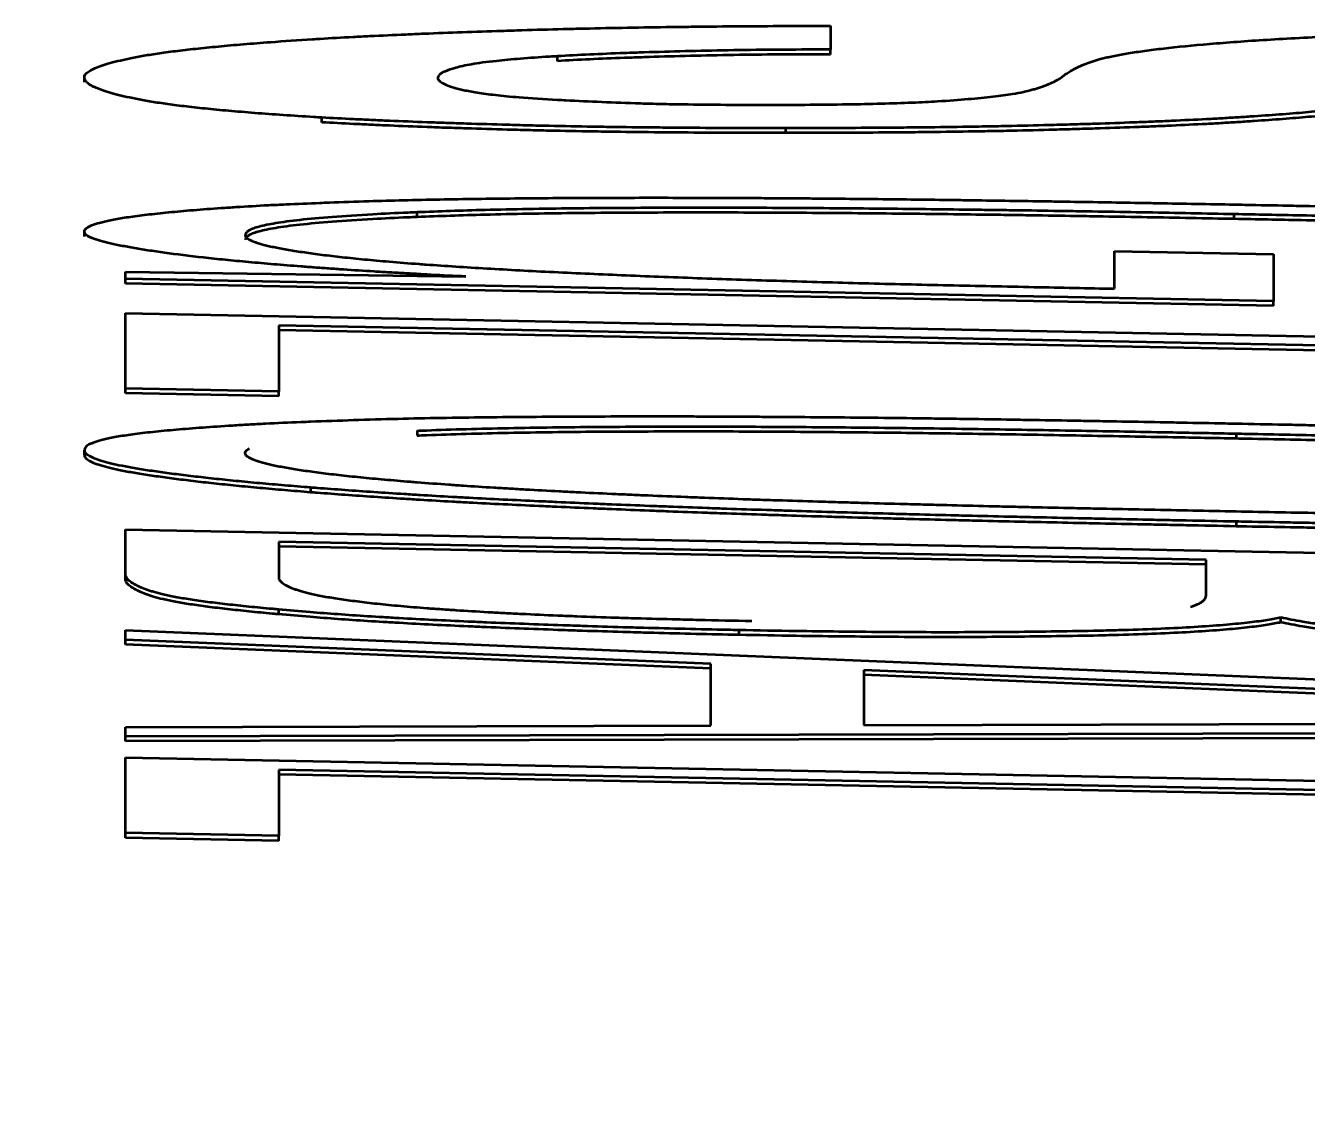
# Model space of a CAD drawing. Header units: millimetres. Extents: x 0 to 420, y 0 to 297.
# Drawn here: x 316.7689 to 317.0373, y 188.5769 to 188.8057 of the extents above; entities that cross this region are included whole.
import ezdxf

# ---------------------------------------------------------------- set-up
doc = ezdxf.new("R2010")
doc.units = ezdxf.units.MM
doc.layers.add('尺寸线层', color=150, linetype='Continuous')
doc.styles.add('SLDTEXTSTYLE2', font='TXT', dxfattribs={"width": 0.7})
doc.dimstyles.new('SLDDIMSTYLE0', dxfattribs={"dimtxt": 3.5, "dimasz": 3.302, "dimexe": 0, "dimexo": 0.0625, "dimgap": 0.875, "dimtad": 1, "dimdec": 1, "dimlfac": 100, "dimrnd": 1e-09, "dimzin": 12, "dimdsep": 46, "dimtxsty": 'SLDTEXTSTYLE2', "dimsah": 1, "dimcen": 0.09, "dimadec": 0, "dimazin": 3, "dimtfac": 1, "dimtdec": 3, "dimtofl": 0, "dimtmove": 0, "dimatfit": 3, "dimfxl": 0, "dimfrac": 2, "dimtolj": 1, "dimtzin": 12, "dimarcsym": 0})

# ---------------------------------------------------------------- blocks, each defined once
blk = doc.blocks.new('_D')
at = {"layer": '尺寸线层'}
for p, q in [((291.94307, 202.64124), (364.68758, 202.64124)), ((363.68758, 202.64124), (363.68758, 128.58016)), ((326.11667, 128.58016), (364.68758, 128.58016))]:
    blk.add_line(p, q, dxfattribs=at)
for points in [[(363.68758, 202.64124), (363.17958, 199.33924), (364.19558, 199.33924)], [(363.68758, 128.58016), (364.19558, 131.88216), (363.17958, 131.88216)]]:
    blk.add_solid(points, dxfattribs=at)
at = {"layer": '尺寸线层', "insert": (359.17585, 158.53763), "char_height": 3.5, "attachment_point": 1, "rotation": 90, "style": 'SLDTEXTSTYLE2'}
blk.add_mtext('7406.11', dxfattribs=at)
blk = doc.blocks.new('_D_6')
at = {"layer": '尺寸线层'}
for p, q in [((91.21537, 164.91724), (91.21537, 234.19224)), ((321.31537, 165.18705), (321.31537, 234.19224)), ((321.31537, 233.19224), (91.21537, 233.19224))]:
    blk.add_line(p, q, dxfattribs=at)
for points in [[(91.21537, 233.19224), (94.51737, 232.68424), (94.51737, 233.70024)], [(321.31537, 233.19224), (318.01337, 233.70024), (318.01337, 232.68424)]]:
    blk.add_solid(points, dxfattribs=at)
at = {"layer": '尺寸线层', "insert": (205.17264, 237.70398), "char_height": 3.5, "attachment_point": 1, "style": 'SLDTEXTSTYLE2'}
blk.add_mtext('23010', dxfattribs=at)
blk = doc.blocks.new('_D_7')
at = {"layer": '尺寸线层'}
for p, q in [((70.59704, 160.40224), (70.59704, 246.19224)), ((332.81559, 175.11669), (332.81559, 246.19224)), ((332.81559, 245.19224), (70.59704, 245.19224))]:
    blk.add_line(p, q, dxfattribs=at)
for points in [[(70.59704, 245.19224), (73.89904, 244.68424), (73.89904, 245.70024)], [(332.81559, 245.19224), (329.51359, 245.70024), (329.51359, 244.68424)]]:
    blk.add_solid(points, dxfattribs=at)
at = {"layer": '尺寸线层', "insert": (202.87576, 249.70398), "char_height": 3.5, "attachment_point": 1, "style": 'SLDTEXTSTYLE2'}
blk.add_mtext('26221.85', dxfattribs=at)

msp = doc.modelspace()

# ---------------------------------------------------------------- linework, layer by layer
at = {"color": 7, "linetype": 'Continuous', "lineweight": 35}
for p, q in [((316.93756, 188.80567), (316.93756, 188.8007)), ((316.88037, 188.7983), (316.88037, 188.7993)), ((316.93756, 188.7997), (316.93756, 188.8007)), ((316.78126, 188.79389), (316.78126, 188.79489)), ((316.83101, 188.78545), (316.83101, 188.78645)), ((316.92816, 188.78422), (316.92816, 188.78322)), ((316.85099, 188.7656), (316.85099, 188.7666)), ((317.02218, 188.7652), (317.02218, 188.7662)), ((316.78126, 188.76151), (316.78126, 188.76251)), ((316.99711, 188.7506), (316.99711, 188.75848)), ((316.99711, 188.75848), (317.0304, 188.75783)), ((317.0304, 188.75783), (317.0304, 188.74797)), ((316.78987, 188.75265), (316.78987, 188.75414)), ((316.78987, 188.75414), (316.86117, 188.75315)), ((317.0304, 188.74797), (316.78987, 188.75265)), ((316.78987, 188.75165), (316.78987, 188.75265)), ((317.0304, 188.74697), (316.78987, 188.75165)), ((317.0304, 188.74697), (317.0304, 188.74797)), ((316.78987, 188.72967), (316.78987, 188.74549)), ((316.78987, 188.74549), (317.25487, 188.73642)), ((317.25487, 188.73447), (316.822, 188.74291)), ((316.822, 188.74291), (316.822, 188.72904)), ((317.25487, 188.73347), (316.822, 188.74191)), ((316.78987, 188.72868), (316.78987, 188.72967)), ((316.822, 188.72904), (316.78987, 188.72967)), ((316.822, 188.72805), (316.822, 188.72904)), ((316.822, 188.72805), (316.78987, 188.72868)), ((316.85099, 188.72083), (316.85099, 188.71983)), ((317.02257, 188.72024), (317.02257, 188.71925)), ((316.78126, 188.71578), (316.78126, 188.71678)), ((316.82866, 188.70899), (316.82866, 188.70799)), ((316.78987, 188.6907), (316.78987, 188.70015)), ((316.78987, 188.70015), (317.25487, 188.69108)), ((317.02257, 188.70186), (317.02257, 188.70086)), ((317.0163, 188.69378), (316.822, 188.69756)), ((316.822, 188.69756), (316.822, 188.69007)), ((317.0163, 188.69278), (316.822, 188.69656)), ((317.0163, 188.68629), (317.0163, 188.69378)), ((316.78987, 188.6897), (316.78987, 188.6907)), ((316.822, 188.68236), (316.822, 188.68336)), ((317.03197, 188.68067), (317.03197, 188.68167)), ((316.78987, 188.67906), (317.25487, 188.65984)), ((316.78987, 188.67701), (316.78987, 188.67906)), ((316.91837, 188.67904), (316.91837, 188.67804)), ((316.91249, 188.672), (316.78987, 188.67701)), ((316.78987, 188.67602), (316.78987, 188.67701)), ((316.91249, 188.671), (316.78987, 188.67602)), ((316.91249, 188.65906), (316.91249, 188.672)), ((317.20747, 188.65982), (316.94461, 188.67065)), ((316.94461, 188.67065), (316.94461, 188.65915)), ((317.18465, 188.65976), (316.94461, 188.66965)), ((316.78987, 188.65874), (316.91249, 188.65906)), ((316.94461, 188.65915), (317.20747, 188.65982)), ((316.78987, 188.65676), (316.78987, 188.65874)), ((317.25487, 188.65793), (316.78987, 188.65676)), ((317.25487, 188.65693), (316.78987, 188.65576)), ((316.78987, 188.65576), (316.78987, 188.65676)), ((316.78987, 188.63655), (316.78987, 188.65237)), ((316.78987, 188.65237), (317.25487, 188.6433)), ((317.25487, 188.64135), (316.822, 188.64979)), ((316.822, 188.64979), (316.822, 188.63592)), ((317.25487, 188.64035), (316.822, 188.64879)), ((316.78987, 188.63555), (316.78987, 188.63655)), ((316.822, 188.63592), (316.78987, 188.63655)), ((316.822, 188.63492), (316.78987, 188.63555)), ((316.822, 188.63492), (316.822, 188.63592))]:
    msp.add_line(p, q, dxfattribs=at)
for points, knots in [([(318.18898, 188.42456), (318.16822, 188.45087), (318.1267, 188.50351), (318.05819, 188.57747), (317.98482, 188.64801), (317.90616, 188.71427), (317.8225, 188.77593), (317.74188, 188.82756), (317.66562, 188.87034), (317.59444, 188.90568), (317.52102, 188.93751), (317.44108, 188.96729), (317.35423, 188.99407), (317.27342, 189.0134), (317.20309, 189.02615), (317.15103, 189.03319), (317.10297, 189.03753), (317.05717, 189.03989), (317.00795, 189.04027), (316.95236, 189.03831), (316.89375, 189.03374), (316.83261, 189.02619), (316.76237, 189.01447), (316.68312, 188.9971), (316.59136, 188.97109), (316.49749, 188.93795), (316.40225, 188.89698), (316.30935, 188.8495), (316.21911, 188.79552), (316.13196, 188.73517), (316.05428, 188.67336), (315.98546, 188.61149), (315.92463, 188.55054), (315.86672, 188.48647), (315.83102, 188.44114), (315.81317, 188.41847)], [0, 0, 0, 0, 0.037076, 0.074178, 0.111254, 0.149298, 0.187371, 0.225414, 0.254221, 0.283027, 0.312058, 0.341089, 0.375033, 0.409126, 0.42813, 0.44737, 0.459881, 0.4728, 0.489334, 0.506308, 0.528019, 0.549767, 0.571508, 0.604738, 0.637971, 0.676326, 0.714713, 0.753071, 0.792511, 0.831982, 0.871424, 0.903443, 0.935463, 0.967732, 1, 1, 1, 1]), ([(316.82905, 188.80288), (316.82959, 188.80291), (316.83233, 188.80308), (316.83634, 188.80331), (316.84232, 188.80361), (316.8473, 188.80384), (316.85375, 188.80411), (316.8604, 188.80437), (316.86729, 188.8046), (316.87434, 188.80482), (316.88009, 188.80499), (316.88747, 188.80516), (316.89502, 188.80532), (316.90275, 188.80544), (316.91058, 188.80553), (316.91846, 188.80561), (316.928, 188.80566), (316.93437, 188.80567), (316.93756, 188.80567)], [0, 0, 0, 0, 0.0196165, 0.0981215, 0.1373581, 0.2158594, 0.2550955, 0.3335918, 0.4120846, 0.4513195, 0.5298184, 0.5690569, 0.6475755, 0.7260919, 0.7653299, 0.8438406, 0.9217629, 1, 1, 1, 1]), ([(316.99241, 188.7982), (316.99254, 188.79824), (316.99319, 188.79847), (316.9943, 188.79879), (316.99582, 188.79914), (316.99751, 188.7995), (316.99994, 188.79994), (317.00338, 188.80045), (317.00864, 188.80112), (317.01507, 188.80176), (317.02269, 188.80236), (317.02896, 188.80278), (317.03576, 188.80317), (317.04558, 188.80364), (317.05505, 188.80399), (317.06358, 188.80425), (317.06792, 188.80437), (317.07379, 188.80451), (317.07983, 188.80464), (317.08598, 188.80474), (317.09221, 188.80483), (317.09851, 188.80489), (317.10618, 188.80495), (317.11364, 188.80499), (317.11952, 188.80499), (317.12246, 188.80499)], [0, 0, 0, 0, 0.012435, 0.06219, 0.087062, 0.111933, 0.161691, 0.21145, 0.26121, 0.360933, 0.410706, 0.460479, 0.510255, 0.560037, 0.659842, 0.684716, 0.709589, 0.734462, 0.784249, 0.809123, 0.833997, 0.883771, 0.908644, 0.954249, 1, 1, 1, 1]), ([(316.78126, 188.79489), (316.78126, 188.79494), (316.78127, 188.79517), (316.78148, 188.79558), (316.78211, 188.79613), (316.7831, 188.79668), (316.78445, 188.79722), (316.78615, 188.79777), (316.78819, 188.79831), (316.79058, 188.79884), (316.79328, 188.79937), (316.79651, 188.79989), (316.80026, 188.8004), (316.80453, 188.80089), (316.80929, 188.80137), (316.81453, 188.80184), (316.82098, 188.80234), (316.82606, 188.80268), (316.82905, 188.80288)], [0, 0, 0, 0, 0.015948, 0.079751, 0.143554, 0.207357, 0.27116, 0.334962, 0.398765, 0.462567, 0.526371, 0.590189, 0.654008, 0.717827, 0.781646, 0.845464, 0.909281, 1, 1, 1, 1]), ([(316.88037, 188.7993), (316.87981, 188.79927), (316.87704, 188.7991), (316.87249, 188.79878), (316.86677, 188.79825), (316.86201, 188.79761), (316.85894, 188.79687), (316.85706, 188.79625), (316.85565, 188.79557), (316.85544, 188.79513), (316.8553, 188.79482)], [0, 0, 0, 0, 0.02859, 0.143151, 0.257729, 0.414989, 0.57205, 0.728827, 0.807181, 1, 1, 1, 1]), ([(316.93756, 188.8007), (316.93676, 188.8007), (316.93276, 188.80069), (316.92555, 188.80066), (316.91612, 188.80054), (316.90705, 188.80035), (316.8999, 188.80014), (316.89323, 188.79991), (316.88698, 188.79966), (316.88258, 188.79942), (316.88037, 188.7993)], [0, 0, 0, 0, 0.0376553, 0.188527, 0.3394486, 0.4903959, 0.6412227, 0.7165514, 0.8574674, 1, 1, 1, 1]), ([(316.93756, 188.7997), (316.93676, 188.7997), (316.93276, 188.79969), (316.92555, 188.79966), (316.91612, 188.79954), (316.90705, 188.79935), (316.8999, 188.79914), (316.89323, 188.79891), (316.88698, 188.79866), (316.88258, 188.79842), (316.88037, 188.7983)], [0, 0, 0, 0, 0.037655, 0.188527, 0.339449, 0.490396, 0.641223, 0.716551, 0.857467, 1, 1, 1, 1]), ([(316.97987, 188.7923), (316.98002, 188.79235), (316.9808, 188.79257), (316.98177, 188.79289), (316.98276, 188.79325), (316.98367, 188.79362), (316.98447, 188.79398), (316.98516, 188.79435), (316.98578, 188.79471), (316.9863, 188.79508), (316.98685, 188.79554), (316.98737, 188.7959), (316.98797, 188.79627), (316.98861, 188.79664), (316.98935, 188.797), (316.99018, 188.79737), (316.99108, 188.79773), (316.99187, 188.79801), (316.99241, 188.7982)], [0, 0, 0, 0, 0.023198, 0.115999, 0.162396, 0.208793, 0.301591, 0.347987, 0.394384, 0.48718, 0.533576, 0.62637, 0.672766, 0.719163, 0.811958, 0.858355, 0.904751, 1, 1, 1, 1]), ([(316.83101, 188.78645), (316.83045, 188.78648), (316.82765, 188.78665), (316.82285, 188.78696), (316.8169, 188.78739), (316.81145, 188.78785), (316.80651, 188.78832), (316.8021, 188.78881), (316.79821, 188.78931), (316.79483, 188.78983), (316.79198, 188.79036), (316.78948, 188.79089), (316.78732, 188.79143), (316.78489, 188.79215), (316.78312, 188.79288), (316.782, 188.79361), (316.78139, 188.79422), (316.7813, 188.79465), (316.78126, 188.79489)], [0, 0, 0, 0, 0.015086, 0.075456, 0.135827, 0.196199, 0.256569, 0.316939, 0.377306, 0.437671, 0.498032, 0.558383, 0.618733, 0.679083, 0.799836, 0.860185, 0.920533, 1, 1, 1, 1]), ([(316.8553, 188.79482), (316.8553, 188.79478), (316.85531, 188.79464), (316.85544, 188.79432), (316.85592, 188.79386), (316.85734, 188.79313), (316.85975, 188.7924), (316.86339, 188.79169), (316.86723, 188.79119), (316.87255, 188.79066), (316.87756, 188.79036), (316.88037, 188.79019)], [0, 0, 0, 0, 0.027678, 0.083038, 0.193783, 0.304532, 0.526297, 0.637129, 0.748038, 0.859017, 1, 1, 1, 1]), ([(316.92503, 188.78913), (316.92583, 188.78913), (316.92823, 188.78913), (316.93366, 188.78915), (316.94315, 188.78925), (316.95281, 188.7895), (316.96102, 188.78991), (316.96658, 188.79034), (316.97181, 188.79085), (316.97674, 188.7915), (316.97868, 188.792), (316.97987, 188.7923)], [0, 0, 0, 0, 0.028052, 0.084182, 0.19061, 0.364771, 0.44734, 0.56884, 0.689869, 0.81089, 1, 1, 1, 1]), ([(317.06253, 188.79158), (317.06241, 188.79154), (317.0618, 188.79131), (317.06078, 188.79099), (317.0594, 188.79063), (317.05786, 188.79028), (317.0561, 188.78992), (317.05411, 188.78957), (317.05197, 188.78923), (317.0496, 188.78888), (317.04699, 188.78855), (317.0442, 188.78822), (317.04114, 188.78789), (317.03779, 188.78758), (317.03514, 188.78735), (317.03142, 188.78705), (317.02743, 188.78676), (317.02317, 188.78649), (317.01985, 188.78629), (317.01524, 188.78603), (317.01035, 188.7858), (317.00522, 188.78558), (316.99994, 188.78537), (316.99446, 188.78518), (316.9888, 188.785), (316.98303, 188.78484), (316.97712, 188.7847), (316.97107, 188.78458), (316.96493, 188.78448), (316.95869, 188.78439), (316.95081, 188.78431), (316.94445, 188.78427), (316.93637, 188.78423), (316.93146, 188.78423), (316.92816, 188.78422)], [0, 0, 0, 0, 0.011743, 0.058728, 0.082215, 0.105703, 0.152689, 0.176177, 0.199665, 0.246652, 0.27014, 0.293629, 0.340627, 0.364116, 0.387606, 0.411095, 0.458097, 0.481587, 0.505077, 0.528568, 0.57558, 0.599071, 0.622562, 0.669569, 0.693059, 0.716549, 0.763555, 0.787046, 0.810537, 0.857544, 0.881034, 0.928033, 0.951522, 1, 1, 1, 1]), ([(317.06253, 188.79058), (317.06241, 188.79054), (317.0618, 188.79031), (317.06078, 188.78999), (317.0594, 188.78964), (317.05786, 188.78928), (317.0561, 188.78892), (317.05411, 188.78857), (317.05197, 188.78823), (317.0496, 188.78789), (317.04699, 188.78755), (317.0442, 188.78722), (317.04114, 188.7869), (317.03779, 188.78658), (317.03514, 188.78635), (317.03142, 188.78605), (317.02743, 188.78577), (317.02317, 188.78549), (317.01985, 188.78529), (317.01524, 188.78504), (317.01035, 188.7848), (317.00522, 188.78458), (316.99994, 188.78437), (316.99446, 188.78418), (316.9888, 188.78401), (316.98303, 188.78385), (316.97712, 188.7837), (316.97107, 188.78358), (316.96493, 188.78348), (316.95869, 188.78339), (316.95081, 188.78331), (316.94445, 188.78327), (316.93637, 188.78323), (316.93146, 188.78323), (316.92816, 188.78322)], [0, 0, 0, 0, 0.011743, 0.058728, 0.082215, 0.105703, 0.152689, 0.176177, 0.199665, 0.246652, 0.27014, 0.293629, 0.340627, 0.364116, 0.387606, 0.411095, 0.458097, 0.481587, 0.505077, 0.528568, 0.57558, 0.599071, 0.622562, 0.669569, 0.693059, 0.716549, 0.763555, 0.787046, 0.810537, 0.857544, 0.881034, 0.928033, 0.951522, 1, 1, 1, 1]), ([(316.88037, 188.79019), (316.88096, 188.79016), (316.88394, 188.79), (316.88961, 188.78975), (316.89631, 188.78949), (316.90204, 188.78932), (316.90804, 188.78922), (316.91574, 188.78914), (316.92191, 188.78913), (316.92503, 188.78913)], [0, 0, 0, 0, 0.048241, 0.241394, 0.434593, 0.531281, 0.627949, 0.812216, 1, 1, 1, 1]), ([(316.92816, 188.78422), (316.92736, 188.78422), (316.92336, 188.78422), (316.91616, 188.78424), (316.90819, 188.78428), (316.90027, 188.78435), (316.89398, 188.78442), (316.88623, 188.78454), (316.88014, 188.78465), (316.8742, 188.78479), (316.86839, 188.78495), (316.8627, 188.78512), (316.85715, 188.7853), (316.8517, 188.78549), (316.84642, 188.7857), (316.84135, 188.78593), (316.83655, 188.78615), (316.83319, 188.78633), (316.83101, 188.78645)], [0, 0, 0, 0, 0.022337, 0.111716, 0.201104, 0.245784, 0.335189, 0.379871, 0.469299, 0.513985, 0.558669, 0.648054, 0.692733, 0.737413, 0.826809, 0.871489, 0.91617, 1, 1, 1, 1]), ([(316.92816, 188.78322), (316.92736, 188.78322), (316.92336, 188.78323), (316.91616, 188.78324), (316.90819, 188.78329), (316.90027, 188.78335), (316.89398, 188.78342), (316.88623, 188.78354), (316.88014, 188.78366), (316.8742, 188.78379), (316.86839, 188.78395), (316.8627, 188.78412), (316.85715, 188.7843), (316.8517, 188.78449), (316.84642, 188.7847), (316.84135, 188.78493), (316.83655, 188.78515), (316.83319, 188.78533), (316.83101, 188.78545)], [0, 0, 0, 0, 0.0223372, 0.1117162, 0.2011041, 0.2457838, 0.3351891, 0.3798715, 0.4692993, 0.5139846, 0.5586685, 0.6480545, 0.6927334, 0.7374127, 0.826809, 0.8714891, 0.9161695, 1, 1, 1, 1]), ([(316.83062, 188.76858), (316.83127, 188.76861), (316.83457, 188.76874), (316.84266, 188.76902), (316.85557, 188.76934), (316.86873, 188.76952), (316.8794, 188.7696), (316.88743, 188.76965), (316.89549, 188.76967), (316.90356, 188.76967), (316.91162, 188.76966), (316.91832, 188.76963), (316.92501, 188.76959), (316.93034, 188.76955), (316.937, 188.7695), (316.94231, 188.76945), (316.94892, 188.76938), (316.95552, 188.76931), (316.96208, 188.76922), (316.96862, 188.76913), (316.97513, 188.76904), (316.98162, 188.76894), (316.98811, 188.76884), (316.99457, 188.76873), (317.00102, 188.76862), (317.00756, 188.76851), (317.01419, 188.76839), (317.01952, 188.76829), (317.02218, 188.76825)], [0, 0, 0, 0, 0.012107, 0.060589, 0.14222, 0.223822, 0.264507, 0.30519, 0.345872, 0.386553, 0.427234, 0.467913, 0.48825, 0.528925, 0.549262, 0.589937, 0.610273, 0.650948, 0.691623, 0.711959, 0.752633, 0.793305, 0.813641, 0.854314, 0.894986, 0.915322, 0.957659, 1, 1, 1, 1]), ([(316.78126, 188.76251), (316.78126, 188.76255), (316.78127, 188.76278), (316.78155, 188.7632), (316.78243, 188.76375), (316.78389, 188.76429), (316.78598, 188.76483), (316.78829, 188.76527), (316.79105, 188.7657), (316.79363, 188.76604), (316.79732, 188.76645), (316.80054, 188.76677), (316.80497, 188.76715), (316.80884, 188.76744), (316.81409, 188.76779), (316.81865, 188.76805), (316.82451, 188.76834), (316.82822, 188.76849), (316.83062, 188.76858)], [0, 0, 0, 0, 0.019737, 0.098711, 0.177691, 0.256677, 0.335672, 0.414676, 0.454158, 0.533175, 0.572656, 0.651654, 0.691136, 0.770155, 0.80964, 0.888684, 0.928171, 1, 1, 1, 1]), ([(316.85099, 188.7666), (316.85034, 188.76658), (316.84709, 188.76644), (316.84075, 188.76613), (316.83292, 188.76562), (316.82611, 188.76499), (316.82192, 188.76442), (316.81938, 188.76395), (316.81785, 188.76359), (316.81668, 188.76323), (316.81583, 188.76286), (316.81511, 188.7624), (316.81501, 188.76207), (316.81495, 188.76185)], [0, 0, 0, 0, 0.025563, 0.127988, 0.265169, 0.402324, 0.539395, 0.607781, 0.676161, 0.744537, 0.812908, 0.881275, 1, 1, 1, 1]), ([(317.02218, 188.7662), (317.02142, 188.76621), (317.01765, 188.76629), (317.00778, 188.76648), (316.99707, 188.76667), (316.98629, 188.76684), (316.98011, 188.76694), (316.9739, 188.76703), (316.96768, 188.76711), (316.95986, 188.76721), (316.94728, 188.76735), (316.9346, 188.76745), (316.92184, 188.76752), (316.91224, 188.76754), (316.90263, 188.76753), (316.89305, 188.76748), (316.88352, 188.76741), (316.87418, 188.76727), (316.86296, 188.76704), (316.85562, 188.76677), (316.85099, 188.7666)], [0, 0, 0, 0, 0.0135377, 0.0676911, 0.1760102, 0.2030859, 0.2572385, 0.2843143, 0.3113903, 0.3655465, 0.4197029, 0.5280527, 0.5822185, 0.6363883, 0.6905613, 0.7447377, 0.7989222, 0.8531503, 0.9073933, 1, 1, 1, 1]), ([(317.02218, 188.7652), (317.02142, 188.76521), (317.01765, 188.76529), (317.00778, 188.76548), (316.99707, 188.76567), (316.98629, 188.76584), (316.98011, 188.76594), (316.9739, 188.76603), (316.96768, 188.76611), (316.95986, 188.76621), (316.94728, 188.76635), (316.9346, 188.76645), (316.92184, 188.76652), (316.91224, 188.76654), (316.90263, 188.76653), (316.89305, 188.76649), (316.88352, 188.76641), (316.87418, 188.76628), (316.86296, 188.76604), (316.85562, 188.76577), (316.85099, 188.7656)], [0, 0, 0, 0, 0.013538, 0.067691, 0.17601, 0.203086, 0.257238, 0.284314, 0.31139, 0.365546, 0.419703, 0.528053, 0.582218, 0.636388, 0.690561, 0.744738, 0.798922, 0.85315, 0.907393, 1, 1, 1, 1]), ([(317.02218, 188.76825), (317.02293, 188.76823), (317.02671, 188.76815), (317.03198, 188.76805), (317.03949, 188.76789), (317.04547, 188.76776), (317.05144, 188.76762), (317.0574, 188.76749), (317.06334, 188.76735), (317.07074, 188.76718), (317.07665, 188.76704), (317.08396, 188.76685), (317.08977, 188.7667), (317.09695, 188.76649), (317.10265, 188.76633), (317.1097, 188.76611), (317.11528, 188.76593), (317.1222, 188.7657), (317.12767, 188.76551), (317.13442, 188.76526), (317.13976, 188.76506), (317.14634, 188.7648), (317.15154, 188.76458), (317.15794, 188.7643), (317.16298, 188.76408), (317.16919, 188.76379), (317.17408, 188.76355), (317.18003, 188.76324), (317.18583, 188.76293), (317.19142, 188.7626), (317.19686, 188.76226), (317.20108, 188.76198), (317.20686, 188.76159), (317.2104, 188.76132), (317.21296, 188.76113)], [0, 0, 0, 0, 0.01039, 0.051949, 0.072729, 0.114288, 0.135067, 0.155847, 0.197406, 0.218186, 0.259746, 0.280525, 0.322087, 0.342867, 0.384429, 0.405209, 0.446771, 0.46755, 0.509112, 0.529892, 0.571454, 0.592234, 0.633797, 0.654576, 0.696139, 0.716918, 0.758482, 0.779262, 0.820828, 0.862394, 0.883174, 0.924739, 0.945519, 1, 1, 1, 1]), ([(316.85099, 188.7656), (316.85034, 188.76558), (316.84709, 188.76544), (316.84075, 188.76513), (316.83292, 188.76462), (316.82611, 188.76399), (316.82192, 188.76342), (316.81938, 188.76295), (316.81785, 188.76259), (316.81668, 188.76223), (316.81583, 188.76186), (316.81511, 188.76141), (316.81501, 188.76107), (316.81495, 188.76086)], [0, 0, 0, 0, 0.025563, 0.127988, 0.265169, 0.402324, 0.539395, 0.607781, 0.676161, 0.744537, 0.812908, 0.881275, 1, 1, 1, 1]), ([(317.1918, 188.75999), (317.19134, 188.76002), (317.189, 188.76021), (317.18558, 188.76047), (317.18049, 188.76082), (317.17624, 188.76109), (317.17182, 188.76136), (317.16729, 188.76162), (317.16259, 188.76187), (317.15775, 188.76211), (317.1528, 188.76234), (317.14777, 188.76257), (317.14137, 188.76285), (317.13617, 188.76306), (317.13088, 188.76327), (317.12554, 188.76347), (317.12013, 188.76367), (317.11464, 188.76386), (317.1091, 188.76404), (317.1035, 188.76422), (317.09786, 188.76439), (317.09218, 188.76456), (317.08645, 188.76473), (317.08067, 188.76488), (317.07485, 188.76504), (317.06898, 188.76519), (317.06307, 188.76533), (317.05715, 188.76547), (317.05119, 188.7656), (317.04372, 188.76576), (317.03458, 188.76596), (317.02686, 188.76611), (317.02218, 188.7662)], [0, 0, 0, 0, 0.01174, 0.05871, 0.08219, 0.129161, 0.152641, 0.176122, 0.223093, 0.246573, 0.270054, 0.317016, 0.340495, 0.387458, 0.410937, 0.434417, 0.48138, 0.504859, 0.528338, 0.575299, 0.598778, 0.622257, 0.669218, 0.692697, 0.716176, 0.763137, 0.786616, 0.810095, 0.857054, 0.880533, 0.927492, 1, 1, 1, 1]), ([(317.1918, 188.75899), (317.19134, 188.75903), (317.189, 188.75921), (317.18558, 188.75947), (317.18049, 188.75982), (317.17624, 188.7601), (317.17182, 188.76036), (317.16729, 188.76062), (317.16259, 188.76087), (317.15775, 188.76111), (317.1528, 188.76135), (317.14777, 188.76157), (317.14137, 188.76185), (317.13617, 188.76206), (317.13088, 188.76227), (317.12554, 188.76247), (317.12013, 188.76267), (317.11464, 188.76286), (317.1091, 188.76304), (317.1035, 188.76322), (317.09786, 188.7634), (317.09218, 188.76356), (317.08645, 188.76373), (317.08067, 188.76389), (317.07485, 188.76404), (317.06898, 188.76419), (317.06307, 188.76433), (317.05715, 188.76447), (317.05119, 188.7646), (317.04372, 188.76477), (317.03458, 188.76496), (317.02686, 188.76511), (317.02218, 188.7652)], [0, 0, 0, 0, 0.01174, 0.05871, 0.08219, 0.129161, 0.152641, 0.176122, 0.223093, 0.246573, 0.270054, 0.317016, 0.340495, 0.387458, 0.410937, 0.434417, 0.48138, 0.504859, 0.528338, 0.575299, 0.598778, 0.622257, 0.669218, 0.692697, 0.716176, 0.763137, 0.786616, 0.810095, 0.857054, 0.880533, 0.927492, 1, 1, 1, 1]), ([(316.86117, 188.75315), (316.86056, 188.75317), (316.85749, 188.75332), (316.85331, 188.75354), (316.84868, 188.75379), (316.84528, 188.75399), (316.84085, 188.75425), (316.83658, 188.75452), (316.83248, 188.75481), (316.82948, 188.75502), (316.8256, 188.75532), (316.82188, 188.75561), (316.81832, 188.75592), (316.81486, 188.75623), (316.81076, 188.75662), (316.80465, 188.75727), (316.79927, 188.75794), (316.79453, 188.75862), (316.79134, 188.75914), (316.78852, 188.75967), (316.78606, 188.7602), (316.78367, 188.76085), (316.78169, 188.76162), (316.7814, 188.76221), (316.78126, 188.76251)], [0, 0, 0, 0, 0.012843, 0.064227, 0.089914, 0.115601, 0.141289, 0.192673, 0.21836, 0.244048, 0.269735, 0.321117, 0.346804, 0.372491, 0.423873, 0.475255, 0.578082, 0.629463, 0.680844, 0.732226, 0.783608, 0.834996, 0.917159, 1, 1, 1, 1]), ([(316.81495, 188.76185), (316.81495, 188.76181), (316.81497, 188.76158), (316.81523, 188.76126), (316.81593, 188.7608), (316.81678, 188.76043), (316.81818, 188.75998), (316.81956, 188.75962), (316.82161, 188.75918), (316.8235, 188.75883), (316.82616, 188.75839), (316.8285, 188.75805), (316.83171, 188.75763), (316.83451, 188.7573), (316.83831, 188.75689), (316.84159, 188.75658), (316.84616, 188.75618), (316.84925, 188.75594), (316.85138, 188.75578)], [0, 0, 0, 0, 0.021083, 0.10545, 0.147619, 0.231985, 0.274155, 0.358518, 0.400687, 0.485046, 0.527214, 0.61157, 0.653739, 0.7381, 0.780269, 0.864634, 0.906804, 1, 1, 1, 1]), ([(316.85138, 188.75578), (316.85187, 188.75574), (316.85436, 188.75556), (316.86108, 188.75511), (316.87002, 188.75458), (316.8796, 188.75409), (316.88708, 188.75374), (316.89731, 188.7533), (316.90792, 188.75289), (316.9189, 188.75251), (316.9273, 188.75224), (316.93585, 188.75199), (316.94454, 188.75175), (316.95335, 188.75153), (316.9623, 188.75133), (316.97127, 188.75114), (316.98285, 188.75089), (316.99149, 188.75072), (316.99711, 188.7506)], [0, 0, 0, 0, 0.0138, 0.069012, 0.179533, 0.234747, 0.289959, 0.345165, 0.455626, 0.510834, 0.56604, 0.621245, 0.676451, 0.731656, 0.78686, 0.842059, 0.897258, 1, 1, 1, 1]), ([(317.02257, 188.72227), (317.02181, 188.72228), (317.01804, 188.72236), (317.01273, 188.72246), (317.00513, 188.72261), (316.99902, 188.72272), (316.9929, 188.72282), (316.98677, 188.72293), (316.98062, 188.72303), (316.97292, 188.72316), (316.96674, 188.72325), (316.96052, 188.72334), (316.95428, 188.72342), (316.94801, 188.7235), (316.94014, 188.72358), (316.93382, 188.72363), (316.92747, 188.72368), (316.92111, 188.72372), (316.91473, 188.72376), (316.90834, 188.72378), (316.90354, 188.72379), (316.89714, 188.72379), (316.89074, 188.72378), (316.88275, 188.72375), (316.87479, 188.7237), (316.86528, 188.72362), (316.85597, 188.72348), (316.8433, 188.72322), (316.83461, 188.72291), (316.82866, 188.7227)], [0, 0, 0, 0, 0.01194, 0.059699, 0.083579, 0.131338, 0.155218, 0.179097, 0.226856, 0.250736, 0.298496, 0.322376, 0.346256, 0.39402, 0.4179, 0.465665, 0.489545, 0.513425, 0.561193, 0.585073, 0.608954, 0.632835, 0.680607, 0.704488, 0.752263, 0.800046, 0.847859, 0.895677, 1, 1, 1, 1]), ([(316.82866, 188.7227), (316.828, 188.72267), (316.82471, 188.72254), (316.82034, 188.72234), (316.81564, 188.72209), (316.81115, 188.72182), (316.807, 188.72154), (316.80222, 188.72117), (316.79874, 188.72087), (316.79478, 188.72047), (316.79193, 188.72014), (316.78896, 188.71971), (316.78698, 188.71936), (316.78497, 188.71891), (316.7834, 188.71846), (316.78213, 188.71791), (316.78138, 188.71735), (316.7813, 188.71697), (316.78126, 188.71678)], [0, 0, 0, 0, 0.020298, 0.101583, 0.142188, 0.182793, 0.264066, 0.304669, 0.385924, 0.426525, 0.50779, 0.548395, 0.629659, 0.670261, 0.7515, 0.832726, 0.916247, 1, 1, 1, 1]), ([(316.85099, 188.72083), (316.85164, 188.72086), (316.85492, 188.72099), (316.86118, 188.7212), (316.87004, 188.72141), (316.88232, 188.72162), (316.89504, 188.7217), (316.9077, 188.72172), (316.91718, 188.72171), (316.92663, 188.72166), (316.93917, 188.72157), (316.95162, 188.72144), (316.96394, 188.72128), (316.97312, 188.72114), (316.98523, 188.72094), (316.9973, 188.72072), (317.01075, 188.72047), (317.01816, 188.72033), (317.02257, 188.72024)], [0, 0, 0, 0, 0.013485, 0.067519, 0.121555, 0.175583, 0.282553, 0.335815, 0.389075, 0.442333, 0.495588, 0.602123, 0.65537, 0.708617, 0.761862, 0.868345, 0.921586, 1, 1, 1, 1]), ([(317.21609, 188.71514), (317.21562, 188.71517), (317.21328, 188.71536), (317.20893, 188.71569), (317.20285, 188.71612), (317.19755, 188.71646), (317.19208, 188.7168), (317.18756, 188.71706), (317.18174, 188.71737), (317.17575, 188.71768), (317.16955, 188.71797), (317.16327, 188.71825), (317.15816, 188.71847), (317.15169, 188.71874), (317.14644, 188.71895), (317.13978, 188.71921), (317.13438, 188.71941), (317.12754, 188.71965), (317.122, 188.71983), (317.11501, 188.72005), (317.10936, 188.72023), (317.10223, 188.72044), (317.09648, 188.7206), (317.08923, 188.72079), (317.08338, 188.72094), (317.07601, 188.72112), (317.07007, 188.72126), (317.06263, 188.72142), (317.05666, 188.72156), (317.04918, 188.72172), (317.04318, 188.72185), (317.03717, 188.72197), (317.03081, 188.72211), (317.02593, 188.7222), (317.02257, 188.72227)], [0, 0, 0, 0, 0.010261, 0.051312, 0.092363, 0.133414, 0.153937, 0.194989, 0.215512, 0.256565, 0.297615, 0.318137, 0.359184, 0.379707, 0.420754, 0.441277, 0.482325, 0.502847, 0.543895, 0.564417, 0.605463, 0.625986, 0.667033, 0.687555, 0.728602, 0.749124, 0.79017, 0.810692, 0.851736, 0.872258, 0.913302, 0.933824, 0.954346, 1, 1, 1, 1]), ([(316.85099, 188.71983), (316.85164, 188.71986), (316.85492, 188.71999), (316.86118, 188.7202), (316.87004, 188.72042), (316.88232, 188.72062), (316.89504, 188.7207), (316.9077, 188.72072), (316.91718, 188.72071), (316.92663, 188.72067), (316.93917, 188.72057), (316.95162, 188.72044), (316.96394, 188.72028), (316.97312, 188.72014), (316.98523, 188.71994), (316.9973, 188.71972), (317.01075, 188.71947), (317.01816, 188.71933), (317.02257, 188.71925)], [0, 0, 0, 0, 0.013485, 0.067519, 0.121555, 0.175583, 0.282553, 0.335815, 0.389075, 0.442333, 0.495588, 0.602123, 0.65537, 0.708617, 0.761862, 0.868345, 0.921586, 1, 1, 1, 1]), ([(317.02257, 188.72024), (317.02333, 188.72023), (317.0271, 188.72015), (317.03389, 188.72002), (317.04141, 188.71986), (317.04742, 188.71973), (317.05191, 188.71964), (317.0579, 188.71951), (317.06388, 188.71937), (317.06985, 188.71924), (317.07578, 188.7191), (317.08166, 188.71896), (317.0875, 188.71881), (317.09331, 188.71865), (317.09907, 188.71849), (317.10479, 188.71833), (317.11047, 188.71816), (317.1161, 188.71798), (317.12164, 188.7178), (317.12713, 188.71761), (317.13253, 188.71741), (317.13918, 188.71716), (317.1444, 188.71694), (317.14954, 188.71673), (317.15461, 188.7165), (317.15959, 188.71627), (317.16561, 188.71597), (317.17027, 188.71571), (317.17477, 188.71545), (317.17916, 188.71519), (317.18338, 188.71491), (317.18864, 188.71454), (317.19168, 188.71431), (317.19376, 188.71415)], [0, 0, 0, 0, 0.011715, 0.058574, 0.105433, 0.128862, 0.152291, 0.175721, 0.22258, 0.246009, 0.269439, 0.316301, 0.339731, 0.36316, 0.410022, 0.433452, 0.456882, 0.503744, 0.527175, 0.550605, 0.59747, 0.6209, 0.667765, 0.691195, 0.714625, 0.761492, 0.784924, 0.831796, 0.855227, 0.878658, 0.925529, 0.94896, 1, 1, 1, 1]), ([(317.02257, 188.71925), (317.02333, 188.71923), (317.0271, 188.71916), (317.03389, 188.71902), (317.04141, 188.71886), (317.04742, 188.71873), (317.05191, 188.71864), (317.0579, 188.71851), (317.06388, 188.71838), (317.06985, 188.71824), (317.07578, 188.7181), (317.08166, 188.71796), (317.0875, 188.71781), (317.09331, 188.71766), (317.09907, 188.7175), (317.10479, 188.71733), (317.11047, 188.71716), (317.1161, 188.71699), (317.12164, 188.7168), (317.12713, 188.71661), (317.13253, 188.71642), (317.13918, 188.71616), (317.1444, 188.71595), (317.14954, 188.71573), (317.15461, 188.7155), (317.15959, 188.71527), (317.16561, 188.71497), (317.17027, 188.71472), (317.17477, 188.71445), (317.17916, 188.71419), (317.18338, 188.71391), (317.18864, 188.71354), (317.19168, 188.71331), (317.19376, 188.71315)], [0, 0, 0, 0, 0.011715, 0.058574, 0.105433, 0.128862, 0.152291, 0.175721, 0.22258, 0.246009, 0.269439, 0.316301, 0.339731, 0.36316, 0.410022, 0.433452, 0.456882, 0.503744, 0.527175, 0.550605, 0.59747, 0.6209, 0.667765, 0.691195, 0.714625, 0.761492, 0.784924, 0.831796, 0.855227, 0.878658, 0.925529, 0.94896, 1, 1, 1, 1]), ([(316.78126, 188.71678), (316.78126, 188.71673), (316.78127, 188.7165), (316.78152, 188.71609), (316.78227, 188.71554), (316.78347, 188.71499), (316.78511, 188.71445), (316.78722, 188.71391), (316.78977, 188.71338), (316.79277, 188.71285), (316.79621, 188.71234), (316.79994, 188.71183), (316.80399, 188.71133), (316.80834, 188.71084), (316.813, 188.71036), (316.81795, 188.70989), (316.82314, 188.70943), (316.82682, 188.70914), (316.82866, 188.70899)], [0, 0, 0, 0, 0.016432, 0.082173, 0.147916, 0.213659, 0.279403, 0.345148, 0.410893, 0.476637, 0.542378, 0.608114, 0.673849, 0.739585, 0.805322, 0.871059, 0.935485, 1, 1, 1, 1]), ([(316.78126, 188.71578), (316.78126, 188.71573), (316.78127, 188.7155), (316.78152, 188.71509), (316.78227, 188.71454), (316.78347, 188.71399), (316.78511, 188.71345), (316.78722, 188.71291), (316.78977, 188.71238), (316.79277, 188.71186), (316.79621, 188.71134), (316.79994, 188.71083), (316.80399, 188.71033), (316.80834, 188.70984), (316.813, 188.70936), (316.81795, 188.70889), (316.82314, 188.70843), (316.82682, 188.70814), (316.82866, 188.70799)], [0, 0, 0, 0, 0.0164316, 0.0821732, 0.1479159, 0.2136593, 0.2794034, 0.3451479, 0.4108926, 0.4766371, 0.5423783, 0.6081135, 0.6738492, 0.7395854, 0.8053219, 0.8710586, 0.9354853, 1, 1, 1, 1]), ([(316.81495, 188.71613), (316.81495, 188.71617), (316.81497, 188.7164), (316.81521, 188.71672), (316.81569, 188.717), (316.81585, 188.71709)], [0, 0, 0, 0, 0.142816, 0.714335, 1, 1, 1, 1]), ([(316.85099, 188.70998), (316.85052, 188.71002), (316.84817, 188.71021), (316.84413, 188.71055), (316.83995, 188.71094), (316.83604, 188.71134), (316.83312, 188.71167), (316.82976, 188.71209), (316.8273, 188.71243), (316.82453, 188.71286), (316.82256, 188.71321), (316.82039, 188.71365), (316.81891, 188.71401), (316.81737, 188.71446), (316.8164, 188.71482), (316.81571, 188.71519), (316.81512, 188.71559), (316.81502, 188.71591), (316.81495, 188.71613)], [0, 0, 0, 0, 0.020913, 0.104586, 0.188261, 0.230089, 0.313767, 0.355596, 0.439276, 0.481105, 0.564786, 0.606614, 0.690295, 0.732124, 0.815807, 0.857636, 0.899465, 1, 1, 1, 1]), ([(316.82866, 188.70899), (316.82912, 188.70896), (316.83146, 188.70877), (316.83582, 188.70844), (316.84189, 188.70801), (316.84719, 188.70767), (316.85267, 188.70733), (316.85719, 188.70707), (316.86301, 188.70676), (316.869, 188.70645), (316.8752, 188.70616), (316.88148, 188.70588), (316.88658, 188.70565), (316.89306, 188.70538), (316.89831, 188.70517), (316.90497, 188.70492), (316.91037, 188.70472), (316.91721, 188.70448), (316.92275, 188.7043), (316.92974, 188.70408), (316.93539, 188.7039), (316.94251, 188.70369), (316.94826, 188.70353), (316.95551, 188.70334), (316.96136, 188.70319), (316.96872, 188.70301), (316.97466, 188.70287), (316.9821, 188.7027), (316.98807, 188.70257), (316.99556, 188.70241), (317.00156, 188.70228), (317.00758, 188.70216), (317.01407, 188.70202), (317.01908, 188.70193), (317.02257, 188.70186)], [0, 0, 0, 0, 0.010245, 0.05123, 0.092216, 0.133202, 0.153693, 0.19468, 0.21517, 0.256158, 0.297142, 0.317632, 0.358614, 0.379104, 0.420087, 0.440576, 0.481559, 0.502049, 0.543031, 0.563521, 0.604502, 0.624992, 0.665974, 0.686463, 0.727445, 0.747935, 0.788915, 0.809405, 0.850384, 0.870873, 0.911853, 0.932342, 0.952832, 1, 1, 1, 1]), ([(316.82866, 188.70799), (316.82912, 188.70796), (316.83146, 188.70777), (316.83582, 188.70744), (316.84189, 188.70701), (316.84719, 188.70667), (316.85267, 188.70633), (316.85719, 188.70607), (316.86301, 188.70576), (316.869, 188.70545), (316.8752, 188.70516), (316.88148, 188.70488), (316.88658, 188.70466), (316.89306, 188.70439), (316.89831, 188.70418), (316.90497, 188.70392), (316.91037, 188.70372), (316.91721, 188.70348), (316.92275, 188.7033), (316.92974, 188.70308), (316.93539, 188.7029), (316.94251, 188.7027), (316.94826, 188.70253), (316.95551, 188.70234), (316.96136, 188.70219), (316.96872, 188.70201), (316.97466, 188.70187), (316.9821, 188.7017), (316.98807, 188.70157), (316.99556, 188.70141), (317.00156, 188.70128), (317.00758, 188.70116), (317.01407, 188.70103), (317.01908, 188.70093), (317.02257, 188.70086)], [0, 0, 0, 0, 0.010245, 0.05123, 0.092216, 0.133202, 0.153693, 0.19468, 0.21517, 0.256158, 0.297142, 0.317632, 0.358614, 0.379104, 0.420087, 0.440576, 0.481559, 0.502049, 0.543031, 0.563521, 0.604502, 0.624992, 0.665974, 0.686463, 0.727445, 0.747935, 0.788915, 0.809405, 0.850384, 0.870873, 0.911853, 0.932342, 0.952832, 1, 1, 1, 1]), ([(317.02257, 188.70388), (317.02181, 188.7039), (317.01803, 188.70397), (317.0082, 188.70417), (316.99767, 188.70439), (316.98718, 188.70461), (316.9812, 188.70474), (316.97523, 188.70488), (316.9693, 188.70501), (316.96341, 188.70516), (316.95756, 188.70531), (316.95175, 188.70546), (316.94599, 188.70562), (316.94027, 188.70579), (316.93458, 188.70596), (316.92894, 188.70613), (316.9234, 188.70631), (316.91791, 188.7065), (316.91251, 188.7067), (316.90588, 188.70696), (316.90067, 188.70717), (316.89555, 188.70739), (316.8905, 188.70762), (316.88555, 188.70785), (316.87953, 188.70816), (316.87487, 188.70841), (316.87035, 188.70867), (316.86594, 188.70893), (316.86168, 188.70921), (316.8563, 188.70958), (316.85316, 188.70982), (316.85099, 188.70998)], [0, 0, 0, 0, 0.0116951, 0.0584761, 0.1520404, 0.1754307, 0.2222115, 0.2456021, 0.2689928, 0.3157768, 0.3391674, 0.3625581, 0.4093416, 0.4327322, 0.4561228, 0.5029076, 0.5262989, 0.54969, 0.5964779, 0.6198691, 0.6666565, 0.6900475, 0.7134386, 0.7602269, 0.7836186, 0.8304109, 0.8538026, 0.8771943, 0.9239863, 0.9473779, 1, 1, 1, 1]), ([(317.19376, 188.7033), (317.19311, 188.70327), (317.18983, 188.70314), (317.18357, 188.70293), (317.17472, 188.70271), (317.16249, 188.70251), (317.14987, 188.70243), (317.13732, 188.70241), (317.12793, 188.70242), (317.11856, 188.70246), (317.10614, 188.70256), (317.09381, 188.70269), (317.08159, 188.70285), (317.07402, 188.70296), (317.06799, 188.70306), (317.06349, 188.70313), (317.05749, 188.70324), (317.05001, 188.70337), (317.03784, 188.70359), (317.02872, 188.70376), (317.02257, 188.70388)], [0, 0, 0, 0, 0.013514, 0.067665, 0.121818, 0.175965, 0.282182, 0.335069, 0.387953, 0.440836, 0.493715, 0.599495, 0.652366, 0.705236, 0.731669, 0.758102, 0.784534, 0.837399, 0.890265, 1, 1, 1, 1]), ([(317.02257, 188.70186), (317.02333, 188.70184), (317.02711, 188.70177), (317.03242, 188.70167), (317.04003, 188.70153), (317.04613, 188.70141), (317.05225, 188.70131), (317.05838, 188.7012), (317.06453, 188.7011), (317.07223, 188.70097), (317.0784, 188.70088), (317.08461, 188.70079), (317.09085, 188.7007), (317.09712, 188.70063), (317.10341, 188.70056), (317.10973, 188.7005), (317.11607, 188.70045), (317.12243, 188.70041), (317.1288, 188.70038), (317.13519, 188.70035), (317.14159, 188.70034), (317.14799, 188.70034), (317.15439, 188.70035), (317.16238, 188.70038), (317.17034, 188.70043), (317.17984, 188.70051), (317.18915, 188.70065), (317.20168, 188.70091), (317.21025, 188.70122), (317.21609, 188.70143)], [0, 0, 0, 0, 0.011962, 0.059813, 0.083738, 0.131589, 0.155514, 0.179438, 0.227289, 0.251214, 0.299066, 0.322991, 0.346917, 0.394773, 0.418698, 0.442624, 0.490481, 0.514406, 0.538332, 0.586193, 0.61012, 0.634046, 0.68191, 0.705837, 0.753702, 0.801579, 0.849483, 0.897392, 1, 1, 1, 1]), ([(317.02257, 188.70086), (317.02333, 188.70085), (317.02711, 188.70077), (317.03242, 188.70067), (317.04003, 188.70053), (317.04613, 188.70042), (317.05225, 188.70031), (317.05838, 188.7002), (317.06453, 188.7001), (317.07223, 188.69998), (317.0784, 188.69988), (317.08461, 188.69979), (317.09085, 188.69971), (317.09712, 188.69963), (317.10341, 188.69957), (317.10973, 188.69951), (317.11607, 188.69946), (317.12243, 188.69941), (317.1288, 188.69938), (317.13519, 188.69936), (317.14159, 188.69934), (317.14799, 188.69934), (317.15439, 188.69935), (317.16238, 188.69938), (317.17034, 188.69943), (317.17984, 188.69952), (317.18915, 188.69966), (317.20168, 188.69992), (317.21025, 188.70022), (317.21609, 188.70043)], [0, 0, 0, 0, 0.011962, 0.059813, 0.083738, 0.131589, 0.155514, 0.179438, 0.227289, 0.251214, 0.299066, 0.322991, 0.346917, 0.394773, 0.418698, 0.442624, 0.490481, 0.514406, 0.538332, 0.586193, 0.61012, 0.634046, 0.68191, 0.705837, 0.753702, 0.801579, 0.849483, 0.897392, 1, 1, 1, 1]), ([(316.822, 188.68336), (316.82157, 188.6834), (316.81942, 188.68359), (316.81573, 188.68395), (316.81119, 188.68444), (316.80707, 188.68493), (316.80342, 188.68544), (316.80028, 188.68597), (316.79767, 188.6865), (316.79601, 188.68695), (316.79465, 188.6874), (316.7934, 188.68785), (316.79238, 188.68831), (316.79151, 188.68877), (316.7908, 188.68923), (316.79031, 188.68968), (316.78996, 188.69017), (316.78991, 188.69048), (316.78987, 188.6907)], [0, 0, 0, 0, 0.017955, 0.08979, 0.161629, 0.23347, 0.305314, 0.377162, 0.449012, 0.520866, 0.556776, 0.628599, 0.700424, 0.736334, 0.808158, 0.879983, 0.915893, 1, 1, 1, 1]), ([(316.822, 188.68236), (316.82157, 188.6824), (316.81942, 188.68259), (316.81573, 188.68295), (316.81119, 188.68344), (316.80707, 188.68394), (316.80342, 188.68445), (316.80028, 188.68497), (316.79767, 188.6855), (316.79601, 188.68595), (316.79465, 188.6864), (316.7934, 188.68686), (316.79238, 188.68731), (316.79151, 188.68777), (316.7908, 188.68823), (316.79031, 188.68869), (316.78996, 188.68918), (316.78991, 188.68948), (316.78987, 188.6897)], [0, 0, 0, 0, 0.017955, 0.08979, 0.161629, 0.23347, 0.305314, 0.377162, 0.449012, 0.520866, 0.556776, 0.628599, 0.700424, 0.736334, 0.808158, 0.879983, 0.915893, 1, 1, 1, 1]), ([(316.822, 188.69007), (316.822, 188.69002), (316.82201, 188.68979), (316.82222, 188.68938), (316.82273, 188.68892), (316.82332, 188.68855), (316.82402, 188.68819), (316.82488, 188.68782), (316.82591, 188.68746), (316.82675, 188.68719), (316.82806, 188.68683), (316.82963, 188.68647), (316.83194, 188.68603), (316.83459, 188.6856), (316.83831, 188.68509), (316.84253, 188.68459), (316.84743, 188.68412), (316.85205, 188.68374), (316.85603, 188.68345), (316.8602, 188.68317), (316.86463, 188.68291), (316.86928, 188.68265), (316.87407, 188.68241), (316.87913, 188.68218), (316.88574, 188.68192), (316.89122, 188.68173), (316.89827, 188.68151), (316.90405, 188.68136), (316.91212, 188.68116), (316.91737, 188.68105), (316.92111, 188.68098)], [0, 0, 0, 0, 0.011906, 0.05954, 0.107173, 0.130986, 0.1548, 0.202432, 0.226245, 0.250059, 0.273874, 0.321519, 0.345334, 0.39298, 0.440627, 0.488276, 0.53594, 0.583601, 0.607418, 0.631235, 0.67889, 0.702706, 0.726522, 0.774189, 0.798007, 0.845664, 0.86948, 0.917128, 0.940943, 1, 1, 1, 1]), ([(317.01303, 188.6839), (317.0137, 188.68415), (317.0147, 188.68453), (317.01549, 188.68503), (317.01593, 188.68541), (317.01624, 188.68583), (317.01628, 188.68612), (317.0163, 188.68629)], [0, 0, 0, 0, 0.316079, 0.474052, 0.632023, 0.789991, 1, 1, 1, 1]), ([(316.91837, 188.67904), (316.91761, 188.67906), (316.91383, 188.67913), (316.90712, 188.67928), (316.89982, 188.67947), (316.89265, 188.67967), (316.88702, 188.67985), (316.88013, 188.68008), (316.87338, 188.68033), (316.86681, 188.68059), (316.86041, 188.68087), (316.85423, 188.68116), (316.84836, 188.68147), (316.84274, 188.6818), (316.83737, 188.68214), (316.83236, 188.6825), (316.82715, 188.6829), (316.82414, 188.68317), (316.822, 188.68336)], [0, 0, 0, 0, 0.019259, 0.096319, 0.173377, 0.211896, 0.288952, 0.327471, 0.404523, 0.481573, 0.520093, 0.597159, 0.674225, 0.712746, 0.789811, 0.866874, 0.905394, 1, 1, 1, 1]), ([(316.91837, 188.67804), (316.91761, 188.67806), (316.91383, 188.67813), (316.90712, 188.67828), (316.89982, 188.67847), (316.89265, 188.67868), (316.88702, 188.67885), (316.88013, 188.67908), (316.87338, 188.67933), (316.86681, 188.6796), (316.86041, 188.67987), (316.85423, 188.68016), (316.84836, 188.68048), (316.84274, 188.6808), (316.83737, 188.68115), (316.83236, 188.6815), (316.82715, 188.68191), (316.82414, 188.68217), (316.822, 188.68236)], [0, 0, 0, 0, 0.019259, 0.096319, 0.173377, 0.211896, 0.288952, 0.327471, 0.404523, 0.481573, 0.520093, 0.597159, 0.674225, 0.712746, 0.789811, 0.866874, 0.905394, 1, 1, 1, 1]), ([(317.03197, 188.68167), (317.03176, 188.68163), (317.0307, 188.68141), (317.02839, 188.68101), (317.02442, 188.68051), (317.01936, 188.68004), (317.01321, 188.67962), (317.00605, 188.67927), (316.99941, 188.67904), (316.99237, 188.67887), (316.98501, 188.67874), (316.97598, 188.67863), (316.96681, 188.67858), (316.95761, 188.67858), (316.94843, 188.67862), (316.93935, 188.67871), (316.92927, 188.67884), (316.92236, 188.67897), (316.91837, 188.67904)], [0, 0, 0, 0, 0.017039, 0.08526, 0.153516, 0.22182, 0.290181, 0.355657, 0.421093, 0.453721, 0.51908, 0.584373, 0.649657, 0.71493, 0.780191, 0.845441, 0.910682, 1, 1, 1, 1]), ([(317.03197, 188.68067), (317.03176, 188.68063), (317.0307, 188.68041), (317.02839, 188.68002), (317.02442, 188.67951), (317.01936, 188.67904), (317.01321, 188.67862), (317.00605, 188.67827), (316.99941, 188.67805), (316.99237, 188.67787), (316.98501, 188.67774), (316.97598, 188.67764), (316.96681, 188.67758), (316.95761, 188.67758), (316.94843, 188.67763), (316.93935, 188.67771), (316.92927, 188.67784), (316.92236, 188.67797), (316.91837, 188.67804)], [0, 0, 0, 0, 0.017039, 0.08526, 0.153516, 0.22182, 0.290181, 0.355657, 0.421093, 0.453721, 0.51908, 0.584373, 0.649657, 0.71493, 0.780191, 0.845441, 0.910682, 1, 1, 1, 1]), ([(317.14088, 188.6753), (317.14012, 188.67532), (317.13634, 188.67539), (317.12961, 188.67554), (317.12081, 188.67576), (317.11221, 188.67601), (317.10383, 188.67628), (317.09571, 188.67657), (317.08523, 188.677), (317.07527, 188.67746), (317.06603, 188.67797), (317.05966, 188.67839), (317.05384, 188.67883), (317.04862, 188.67929), (317.04398, 188.67977), (317.03995, 188.68028), (317.03567, 188.6809), (317.03339, 188.68138), (317.03197, 188.68167)], [0, 0, 0, 0, 0.014771, 0.073871, 0.132972, 0.192074, 0.251176, 0.310277, 0.369379, 0.487684, 0.546808, 0.605933, 0.665058, 0.724181, 0.783302, 0.842418, 0.901531, 1, 1, 1, 1]), ([(317.14088, 188.67431), (317.14012, 188.67432), (317.13634, 188.6744), (317.12961, 188.67454), (317.12081, 188.67476), (317.11221, 188.67501), (317.10383, 188.67528), (317.09571, 188.67558), (317.08523, 188.676), (317.07527, 188.67646), (317.06603, 188.67698), (317.05966, 188.67739), (317.05384, 188.67783), (317.04862, 188.67829), (317.04398, 188.67878), (317.03995, 188.67928), (317.03567, 188.67991), (317.03339, 188.68038), (317.03197, 188.68067)], [0, 0, 0, 0, 0.014771, 0.073871, 0.132972, 0.192074, 0.251176, 0.310277, 0.369379, 0.487684, 0.546808, 0.605933, 0.665058, 0.724181, 0.783302, 0.842418, 0.901531, 1, 1, 1, 1])]:
    msp.add_open_spline(points, degree=3, knots=knots, dxfattribs=at)

# ---------------------------------------------------------------- dimensions: what is measured, and where the dimension line sits
at = {"layer": '尺寸线层'}
for base, p1, p2, angle, picture, middle in [((70.59704, 245.19224), (332.81559, 175.11669), (70.59704, 160.40224), 0, '_D_7', (209.01291, 245.19224)), ((91.21537, 233.19224), (321.31537, 165.18705), (91.21537, 164.91724), 0, '_D_6', (209.01291, 233.19224)), ((363.68758, 128.58016), (291.94307, 202.64124), (326.11667, 128.58016), 90, '_D', (363.68758, 163.90673))]:
    dim = msp.add_linear_dim(base=base, p1=p1, p2=p2, angle=angle, dimstyle='SLDDIMSTYLE0', dxfattribs=at)
    dim.commit()
    dim.dimension.update_dxf_attribs({"geometry": picture, "text_midpoint": middle, "dimtype": 160})

doc.saveas('drawing.dxf')
